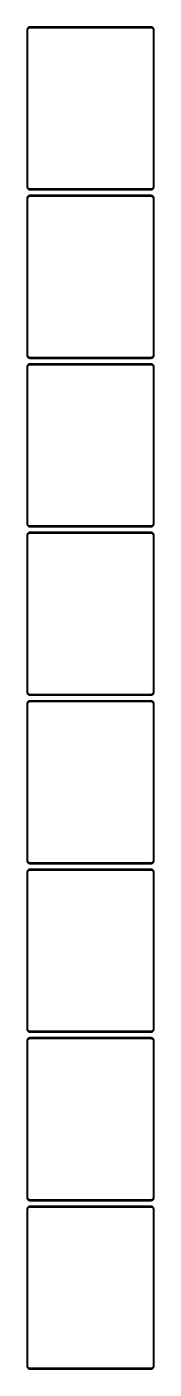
# Model space of a CAD drawing. Header units: metres. Extents: x -105 to 105, y 4050 to 8226.
# Drawn here: x -105 to 105, y 6003 to 8226 of the extents above; entities that cross this region are included whole.
import ezdxf

# ---------------------------------------------------------------- set-up
doc = ezdxf.new("R2010")
doc.units = ezdxf.units.M

msp = doc.modelspace()

# ---------------------------------------------------------------- linework, layer by layer
for p, q in [((-102.679, 8225.22), (-103.187, 8224.85)), ((-102.129, 8225.52), (-102.679, 8225.22)), ((-101.545, 8225.76), (-102.129, 8225.52)), ((-100.937, 8225.91), (-101.545, 8225.76)), ((-100.314, 8225.99), (-100.937, 8225.91)), ((100.314, 8225.99), (-100.314, 8225.99)), ((100.937, 8225.91), (100.314, 8225.99)), ((101.545, 8225.76), (100.937, 8225.91)), ((102.129, 8225.52), (101.545, 8225.76)), ((102.679, 8225.22), (102.129, 8225.52)), ((103.187, 8224.85), (102.679, 8225.22)), ((-104.961, 8221.63), (-105, 8221)), ((-105, 8221), (-105, 7961)), ((-104.843, 8222.24), (-104.961, 8221.63)), ((-104.649, 8222.84), (-104.843, 8222.24)), ((-104.382, 8223.41), (-104.649, 8222.84)), ((-104.045, 8223.94), (-104.382, 8223.41)), ((-103.645, 8224.42), (-104.045, 8223.94)), ((-103.187, 8224.85), (-103.645, 8224.42)), ((-103.5, 8220.5), (-103.468, 8221)), ((-103.5, 7961.5), (-103.5, 8220.5)), ((-103.468, 8221), (-103.374, 8221.49)), ((-103.374, 8221.49), (-103.219, 8221.97)), ((-103.219, 8221.97), (-103.005, 8222.43)), ((-103.005, 8222.43), (-102.736, 8222.85)), ((-102.736, 8222.85), (-102.416, 8223.24)), ((-102.416, 8223.24), (-102.05, 8223.58)), ((-102.05, 8223.58), (-101.643, 8223.88)), ((-101.643, 8223.88), (-101.203, 8224.12)), ((-101.203, 8224.12), (-100.736, 8224.3)), ((-100.736, 8224.3), (-100.25, 8224.43)), ((-100.25, 8224.43), (-99.7512, 8224.49)), ((-99.7512, 8224.49), (99.7512, 8224.49)), ((99.7512, 8224.49), (100.25, 8224.43)), ((100.25, 8224.43), (100.736, 8224.3)), ((100.736, 8224.3), (101.203, 8224.12)), ((101.203, 8224.12), (101.643, 8223.88)), ((101.643, 8223.88), (102.05, 8223.58)), ((102.05, 8223.58), (102.416, 8223.24)), ((102.416, 8223.24), (102.736, 8222.85)), ((102.736, 8222.85), (103.005, 8222.43)), ((103.005, 8222.43), (103.219, 8221.97)), ((103.645, 8224.42), (103.187, 8224.85)), ((103.219, 8221.97), (103.374, 8221.49)), ((103.374, 8221.49), (103.468, 8221)), ((103.468, 8221), (103.5, 8220.5)), ((103.5, 8220.5), (103.5, 7961.5)), ((104.045, 8223.94), (103.645, 8224.42)), ((104.382, 8223.41), (104.045, 8223.94)), ((104.649, 8222.84), (104.382, 8223.41)), ((104.843, 8222.24), (104.649, 8222.84)), ((104.961, 8221.63), (104.843, 8222.24)), ((105, 8221), (104.961, 8221.63)), ((105, 7961), (105, 8221)), ((-105, 7961), (-104.961, 7960.37)), ((-104.961, 7960.37), (-104.843, 7959.76)), ((-104.843, 7959.76), (-104.649, 7959.16)), ((-104.649, 7959.16), (-104.382, 7958.59)), ((-104.382, 7958.59), (-104.045, 7958.06)), ((-103.468, 7961), (-103.5, 7961.5)), ((-103.374, 7960.51), (-103.468, 7961)), ((-103.219, 7960.03), (-103.374, 7960.51)), ((-103.005, 7959.57), (-103.219, 7960.03)), ((-102.736, 7959.15), (-103.005, 7959.57)), ((-102.416, 7958.76), (-102.736, 7959.15)), ((-102.05, 7958.42), (-102.416, 7958.76)), ((-101.643, 7958.12), (-102.05, 7958.42)), ((102.05, 7958.42), (101.643, 7958.12)), ((102.416, 7958.76), (102.05, 7958.42)), ((102.736, 7959.15), (102.416, 7958.76)), ((103.005, 7959.57), (102.736, 7959.15)), ((103.219, 7960.03), (103.005, 7959.57)), ((103.374, 7960.51), (103.219, 7960.03)), ((103.468, 7961), (103.374, 7960.51)), ((103.5, 7961.5), (103.468, 7961)), ((104.045, 7958.06), (104.382, 7958.59)), ((104.382, 7958.59), (104.649, 7959.16)), ((104.649, 7959.16), (104.843, 7959.76)), ((104.843, 7959.76), (104.961, 7960.37)), ((104.961, 7960.37), (105, 7961)), ((-104.961, 7942.63), (-105, 7942)), ((-105, 7942), (-105, 7682)), ((-104.843, 7943.24), (-104.961, 7942.63)), ((-104.649, 7943.84), (-104.843, 7943.24)), ((-104.382, 7944.41), (-104.649, 7943.84)), ((-104.045, 7944.94), (-104.382, 7944.41)), ((-104.045, 7958.06), (-103.645, 7957.58)), ((-103.645, 7945.42), (-104.045, 7944.94)), ((-103.645, 7957.58), (-103.187, 7957.15)), ((-103.187, 7945.85), (-103.645, 7945.42)), ((-103.5, 7941.5), (-103.468, 7942)), ((-103.5, 7682.5), (-103.5, 7941.5)), ((-103.468, 7942), (-103.374, 7942.49)), ((-103.374, 7942.49), (-103.219, 7942.97)), ((-103.219, 7942.97), (-103.005, 7943.43)), ((-103.187, 7957.15), (-102.679, 7956.78)), ((-102.679, 7946.22), (-103.187, 7945.85)), ((-103.005, 7943.43), (-102.736, 7943.85)), ((-102.736, 7943.85), (-102.416, 7944.24)), ((-102.679, 7956.78), (-102.129, 7956.48)), ((-102.129, 7946.52), (-102.679, 7946.22)), ((-102.416, 7944.24), (-102.05, 7944.58)), ((-102.129, 7956.48), (-101.545, 7956.24)), ((-101.545, 7946.76), (-102.129, 7946.52)), ((-102.05, 7944.58), (-101.643, 7944.88)), ((-101.203, 7957.88), (-101.643, 7958.12)), ((-101.643, 7944.88), (-101.203, 7945.12)), ((-101.545, 7956.24), (-100.937, 7956.09)), ((-100.937, 7946.91), (-101.545, 7946.76)), ((-100.736, 7957.7), (-101.203, 7957.88)), ((-101.203, 7945.12), (-100.736, 7945.3)), ((-100.937, 7956.09), (-100.314, 7956.01)), ((-100.314, 7946.99), (-100.937, 7946.91)), ((-100.25, 7957.57), (-100.736, 7957.7)), ((-100.736, 7945.3), (-100.25, 7945.43)), ((-100.314, 7956.01), (100.314, 7956.01)), ((100.314, 7946.99), (-100.314, 7946.99)), ((-99.7512, 7957.51), (-100.25, 7957.57)), ((-100.25, 7945.43), (-99.7512, 7945.49)), ((99.7512, 7957.51), (-99.7512, 7957.51)), ((-99.7512, 7945.49), (99.7512, 7945.49)), ((100.25, 7957.57), (99.7512, 7957.51)), ((99.7512, 7945.49), (100.25, 7945.43)), ((100.736, 7957.7), (100.25, 7957.57)), ((100.25, 7945.43), (100.736, 7945.3)), ((100.314, 7956.01), (100.937, 7956.09)), ((100.937, 7946.91), (100.314, 7946.99)), ((101.203, 7957.88), (100.736, 7957.7)), ((100.736, 7945.3), (101.203, 7945.12)), ((100.937, 7956.09), (101.545, 7956.24)), ((101.545, 7946.76), (100.937, 7946.91)), ((101.643, 7958.12), (101.203, 7957.88)), ((101.203, 7945.12), (101.643, 7944.88)), ((101.545, 7956.24), (102.129, 7956.48)), ((102.129, 7946.52), (101.545, 7946.76)), ((101.643, 7944.88), (102.05, 7944.58)), ((102.05, 7944.58), (102.416, 7944.24)), ((102.129, 7956.48), (102.679, 7956.78)), ((102.679, 7946.22), (102.129, 7946.52)), ((102.416, 7944.24), (102.736, 7943.85)), ((102.679, 7956.78), (103.187, 7957.15)), ((103.187, 7945.85), (102.679, 7946.22)), ((102.736, 7943.85), (103.005, 7943.43)), ((103.005, 7943.43), (103.219, 7942.97)), ((103.187, 7957.15), (103.645, 7957.58)), ((103.645, 7945.42), (103.187, 7945.85)), ((103.219, 7942.97), (103.374, 7942.49)), ((103.374, 7942.49), (103.468, 7942)), ((103.468, 7942), (103.5, 7941.5)), ((103.5, 7941.5), (103.5, 7682.5)), ((103.645, 7957.58), (104.045, 7958.06)), ((104.045, 7944.94), (103.645, 7945.42)), ((104.382, 7944.41), (104.045, 7944.94)), ((104.649, 7943.84), (104.382, 7944.41)), ((104.843, 7943.24), (104.649, 7943.84)), ((104.961, 7942.63), (104.843, 7943.24)), ((105, 7942), (104.961, 7942.63)), ((105, 7682), (105, 7942)), ((-105, 7682), (-104.961, 7681.37)), ((-104.961, 7681.37), (-104.843, 7680.76)), ((-104.843, 7680.76), (-104.649, 7680.16)), ((-104.649, 7680.16), (-104.382, 7679.59)), ((-104.382, 7679.59), (-104.045, 7679.06)), ((-104.045, 7679.06), (-103.645, 7678.58)), ((-103.645, 7678.58), (-103.187, 7678.15)), ((-103.468, 7682), (-103.5, 7682.5)), ((-103.374, 7681.51), (-103.468, 7682)), ((-103.219, 7681.03), (-103.374, 7681.51)), ((-103.005, 7680.57), (-103.219, 7681.03)), ((-103.187, 7678.15), (-102.679, 7677.78)), ((-102.736, 7680.15), (-103.005, 7680.57)), ((-102.416, 7679.76), (-102.736, 7680.15)), ((-102.679, 7677.78), (-102.129, 7677.48)), ((-102.05, 7679.42), (-102.416, 7679.76)), ((-102.129, 7677.48), (-101.545, 7677.24)), ((-101.643, 7679.12), (-102.05, 7679.42)), ((-101.203, 7678.88), (-101.643, 7679.12)), ((-101.545, 7677.24), (-100.937, 7677.09)), ((-100.736, 7678.7), (-101.203, 7678.88)), ((-100.937, 7677.09), (-100.314, 7677.01)), ((-100.25, 7678.57), (-100.736, 7678.7)), ((-100.314, 7677.01), (100.314, 7677.01)), ((-99.7512, 7678.51), (-100.25, 7678.57)), ((99.7512, 7678.51), (-99.7512, 7678.51)), ((100.25, 7678.57), (99.7512, 7678.51)), ((100.736, 7678.7), (100.25, 7678.57)), ((100.314, 7677.01), (100.937, 7677.09)), ((101.203, 7678.88), (100.736, 7678.7)), ((100.937, 7677.09), (101.545, 7677.24)), ((101.643, 7679.12), (101.203, 7678.88)), ((101.545, 7677.24), (102.129, 7677.48)), ((102.05, 7679.42), (101.643, 7679.12)), ((102.416, 7679.76), (102.05, 7679.42)), ((102.129, 7677.48), (102.679, 7677.78)), ((102.736, 7680.15), (102.416, 7679.76)), ((102.679, 7677.78), (103.187, 7678.15)), ((103.005, 7680.57), (102.736, 7680.15)), ((103.219, 7681.03), (103.005, 7680.57)), ((103.187, 7678.15), (103.645, 7678.58)), ((103.374, 7681.51), (103.219, 7681.03)), ((103.468, 7682), (103.374, 7681.51)), ((103.5, 7682.5), (103.468, 7682)), ((103.645, 7678.58), (104.045, 7679.06)), ((104.045, 7679.06), (104.382, 7679.59)), ((104.382, 7679.59), (104.649, 7680.16)), ((104.649, 7680.16), (104.843, 7680.76)), ((104.843, 7680.76), (104.961, 7681.37)), ((104.961, 7681.37), (105, 7682)), ((-104.961, 7663.63), (-105, 7663)), ((-105, 7663), (-105, 7403)), ((-104.843, 7664.24), (-104.961, 7663.63)), ((-104.649, 7664.84), (-104.843, 7664.24)), ((-104.382, 7665.41), (-104.649, 7664.84)), ((-104.045, 7665.94), (-104.382, 7665.41)), ((-103.645, 7666.42), (-104.045, 7665.94)), ((-103.187, 7666.85), (-103.645, 7666.42)), ((-103.5, 7662.5), (-103.468, 7663)), ((-103.5, 7403.5), (-103.5, 7662.5)), ((-103.468, 7663), (-103.374, 7663.49)), ((-103.374, 7663.49), (-103.219, 7663.97)), ((-103.219, 7663.97), (-103.005, 7664.43)), ((-102.679, 7667.22), (-103.187, 7666.85)), ((-103.005, 7664.43), (-102.736, 7664.85)), ((-102.736, 7664.85), (-102.416, 7665.24)), ((-102.129, 7667.52), (-102.679, 7667.22)), ((-102.416, 7665.24), (-102.05, 7665.58)), ((-101.545, 7667.76), (-102.129, 7667.52)), ((-102.05, 7665.58), (-101.643, 7665.88)), ((-101.643, 7665.88), (-101.203, 7666.12)), ((-100.937, 7667.91), (-101.545, 7667.76)), ((-101.203, 7666.12), (-100.736, 7666.3)), ((-100.314, 7667.99), (-100.937, 7667.91)), ((-100.736, 7666.3), (-100.25, 7666.43)), ((100.314, 7667.99), (-100.314, 7667.99)), ((-100.25, 7666.43), (-99.7512, 7666.49)), ((-99.7512, 7666.49), (99.7512, 7666.49)), ((99.7512, 7666.49), (100.25, 7666.43)), ((100.25, 7666.43), (100.736, 7666.3)), ((100.937, 7667.91), (100.314, 7667.99)), ((100.736, 7666.3), (101.203, 7666.12)), ((101.545, 7667.76), (100.937, 7667.91)), ((101.203, 7666.12), (101.643, 7665.88)), ((102.129, 7667.52), (101.545, 7667.76)), ((101.643, 7665.88), (102.05, 7665.58)), ((102.05, 7665.58), (102.416, 7665.24)), ((102.679, 7667.22), (102.129, 7667.52)), ((102.416, 7665.24), (102.736, 7664.85)), ((103.187, 7666.85), (102.679, 7667.22)), ((102.736, 7664.85), (103.005, 7664.43)), ((103.005, 7664.43), (103.219, 7663.97)), ((103.645, 7666.42), (103.187, 7666.85)), ((103.219, 7663.97), (103.374, 7663.49)), ((103.374, 7663.49), (103.468, 7663)), ((103.468, 7663), (103.5, 7662.5)), ((103.5, 7662.5), (103.5, 7403.5)), ((104.045, 7665.94), (103.645, 7666.42)), ((104.382, 7665.41), (104.045, 7665.94)), ((104.649, 7664.84), (104.382, 7665.41)), ((104.843, 7664.24), (104.649, 7664.84)), ((104.961, 7663.63), (104.843, 7664.24)), ((105, 7663), (104.961, 7663.63)), ((105, 7403), (105, 7663)), ((-105, 7403), (-104.961, 7402.37)), ((-103.468, 7403), (-103.5, 7403.5)), ((-103.374, 7402.51), (-103.468, 7403)), ((103.468, 7403), (103.374, 7402.51)), ((103.5, 7403.5), (103.468, 7403)), ((104.961, 7402.37), (105, 7403)), ((-104.961, 7384.63), (-105, 7384)), ((-105, 7384), (-105, 7124)), ((-104.961, 7402.37), (-104.843, 7401.76)), ((-104.843, 7385.24), (-104.961, 7384.63)), ((-104.843, 7401.76), (-104.649, 7401.16)), ((-104.649, 7385.84), (-104.843, 7385.24)), ((-104.649, 7401.16), (-104.382, 7400.59)), ((-104.382, 7386.41), (-104.649, 7385.84)), ((-104.382, 7400.59), (-104.045, 7400.06)), ((-104.045, 7386.94), (-104.382, 7386.41)), ((-104.045, 7400.06), (-103.645, 7399.58)), ((-103.645, 7387.42), (-104.045, 7386.94)), ((-103.645, 7399.58), (-103.187, 7399.15)), ((-103.187, 7387.85), (-103.645, 7387.42)), ((-103.5, 7383.5), (-103.468, 7384)), ((-103.5, 7124.5), (-103.5, 7383.5)), ((-103.468, 7384), (-103.374, 7384.49)), ((-103.219, 7402.03), (-103.374, 7402.51)), ((-103.374, 7384.49), (-103.219, 7384.97)), ((-103.005, 7401.57), (-103.219, 7402.03)), ((-103.219, 7384.97), (-103.005, 7385.43)), ((-103.187, 7399.15), (-102.679, 7398.78)), ((-102.679, 7388.22), (-103.187, 7387.85)), ((-102.736, 7401.15), (-103.005, 7401.57)), ((-103.005, 7385.43), (-102.736, 7385.85)), ((-102.416, 7400.76), (-102.736, 7401.15)), ((-102.736, 7385.85), (-102.416, 7386.24)), ((-102.679, 7398.78), (-102.129, 7398.48)), ((-102.129, 7388.52), (-102.679, 7388.22)), ((-102.05, 7400.42), (-102.416, 7400.76)), ((-102.416, 7386.24), (-102.05, 7386.58)), ((-102.129, 7398.48), (-101.545, 7398.24)), ((-101.545, 7388.76), (-102.129, 7388.52)), ((-101.643, 7400.12), (-102.05, 7400.42)), ((-102.05, 7386.58), (-101.643, 7386.88)), ((-101.203, 7399.88), (-101.643, 7400.12)), ((-101.643, 7386.88), (-101.203, 7387.12)), ((-101.545, 7398.24), (-100.937, 7398.09)), ((-100.937, 7388.91), (-101.545, 7388.76)), ((-100.736, 7399.7), (-101.203, 7399.88)), ((-101.203, 7387.12), (-100.736, 7387.3)), ((-100.937, 7398.09), (-100.314, 7398.01)), ((-100.314, 7388.99), (-100.937, 7388.91)), ((-100.25, 7399.57), (-100.736, 7399.7)), ((-100.736, 7387.3), (-100.25, 7387.43)), ((-100.314, 7398.01), (100.314, 7398.01)), ((100.314, 7388.99), (-100.314, 7388.99)), ((-99.7512, 7399.51), (-100.25, 7399.57)), ((-100.25, 7387.43), (-99.7512, 7387.49)), ((99.7512, 7399.51), (-99.7512, 7399.51)), ((-99.7512, 7387.49), (99.7512, 7387.49)), ((100.25, 7399.57), (99.7512, 7399.51)), ((99.7512, 7387.49), (100.25, 7387.43)), ((100.736, 7399.7), (100.25, 7399.57)), ((100.25, 7387.43), (100.736, 7387.3)), ((100.314, 7398.01), (100.937, 7398.09)), ((100.937, 7388.91), (100.314, 7388.99)), ((101.203, 7399.88), (100.736, 7399.7)), ((100.736, 7387.3), (101.203, 7387.12)), ((100.937, 7398.09), (101.545, 7398.24)), ((101.545, 7388.76), (100.937, 7388.91)), ((101.643, 7400.12), (101.203, 7399.88)), ((101.203, 7387.12), (101.643, 7386.88)), ((101.545, 7398.24), (102.129, 7398.48)), ((102.129, 7388.52), (101.545, 7388.76)), ((102.05, 7400.42), (101.643, 7400.12)), ((101.643, 7386.88), (102.05, 7386.58)), ((102.416, 7400.76), (102.05, 7400.42)), ((102.05, 7386.58), (102.416, 7386.24)), ((102.129, 7398.48), (102.679, 7398.78)), ((102.679, 7388.22), (102.129, 7388.52)), ((102.736, 7401.15), (102.416, 7400.76)), ((102.416, 7386.24), (102.736, 7385.85)), ((102.679, 7398.78), (103.187, 7399.15)), ((103.187, 7387.85), (102.679, 7388.22)), ((103.005, 7401.57), (102.736, 7401.15)), ((102.736, 7385.85), (103.005, 7385.43)), ((103.219, 7402.03), (103.005, 7401.57)), ((103.005, 7385.43), (103.219, 7384.97)), ((103.187, 7399.15), (103.645, 7399.58)), ((103.645, 7387.42), (103.187, 7387.85)), ((103.374, 7402.51), (103.219, 7402.03)), ((103.219, 7384.97), (103.374, 7384.49)), ((103.374, 7384.49), (103.468, 7384)), ((103.468, 7384), (103.5, 7383.5)), ((103.5, 7383.5), (103.5, 7124.5)), ((103.645, 7399.58), (104.045, 7400.06)), ((104.045, 7386.94), (103.645, 7387.42)), ((104.045, 7400.06), (104.382, 7400.59)), ((104.382, 7386.41), (104.045, 7386.94)), ((104.382, 7400.59), (104.649, 7401.16)), ((104.649, 7385.84), (104.382, 7386.41)), ((104.649, 7401.16), (104.843, 7401.76)), ((104.843, 7385.24), (104.649, 7385.84)), ((104.843, 7401.76), (104.961, 7402.37)), ((104.961, 7384.63), (104.843, 7385.24)), ((105, 7384), (104.961, 7384.63)), ((105, 7124), (105, 7384)), ((-105, 7124), (-104.961, 7123.37)), ((-104.961, 7123.37), (-104.843, 7122.76)), ((-104.843, 7122.76), (-104.649, 7122.16)), ((-104.649, 7122.16), (-104.382, 7121.59)), ((-104.382, 7121.59), (-104.045, 7121.06)), ((-104.045, 7121.06), (-103.645, 7120.58)), ((-103.645, 7120.58), (-103.187, 7120.15)), ((-103.468, 7124), (-103.5, 7124.5)), ((-103.374, 7123.51), (-103.468, 7124)), ((-103.219, 7123.03), (-103.374, 7123.51)), ((-103.005, 7122.57), (-103.219, 7123.03)), ((-103.187, 7120.15), (-102.679, 7119.78)), ((-102.736, 7122.15), (-103.005, 7122.57)), ((-102.416, 7121.76), (-102.736, 7122.15)), ((-102.679, 7119.78), (-102.129, 7119.48)), ((-102.05, 7121.42), (-102.416, 7121.76)), ((-102.129, 7119.48), (-101.545, 7119.24)), ((-101.643, 7121.12), (-102.05, 7121.42)), ((-101.203, 7120.88), (-101.643, 7121.12)), ((-101.545, 7119.24), (-100.937, 7119.09)), ((-100.736, 7120.7), (-101.203, 7120.88)), ((-100.937, 7119.09), (-100.314, 7119.01)), ((-100.25, 7120.57), (-100.736, 7120.7)), ((-100.314, 7119.01), (100.314, 7119.01)), ((-99.7512, 7120.51), (-100.25, 7120.57)), ((99.7512, 7120.51), (-99.7512, 7120.51)), ((100.25, 7120.57), (99.7512, 7120.51)), ((100.736, 7120.7), (100.25, 7120.57)), ((100.314, 7119.01), (100.937, 7119.09)), ((101.203, 7120.88), (100.736, 7120.7)), ((100.937, 7119.09), (101.545, 7119.24)), ((101.643, 7121.12), (101.203, 7120.88)), ((101.545, 7119.24), (102.129, 7119.48)), ((102.05, 7121.42), (101.643, 7121.12)), ((102.416, 7121.76), (102.05, 7121.42)), ((102.129, 7119.48), (102.679, 7119.78)), ((102.736, 7122.15), (102.416, 7121.76)), ((102.679, 7119.78), (103.187, 7120.15)), ((103.005, 7122.57), (102.736, 7122.15)), ((103.219, 7123.03), (103.005, 7122.57)), ((103.187, 7120.15), (103.645, 7120.58)), ((103.374, 7123.51), (103.219, 7123.03)), ((103.468, 7124), (103.374, 7123.51)), ((103.5, 7124.5), (103.468, 7124)), ((103.645, 7120.58), (104.045, 7121.06)), ((104.045, 7121.06), (104.382, 7121.59)), ((104.382, 7121.59), (104.649, 7122.16)), ((104.649, 7122.16), (104.843, 7122.76)), ((104.843, 7122.76), (104.961, 7123.37)), ((104.961, 7123.37), (105, 7124)), ((-104.961, 7105.63), (-105, 7105)), ((-105, 7105), (-105, 6845)), ((-104.843, 7106.24), (-104.961, 7105.63)), ((-104.649, 7106.84), (-104.843, 7106.24)), ((-104.382, 7107.41), (-104.649, 7106.84)), ((-104.045, 7107.94), (-104.382, 7107.41)), ((-103.645, 7108.42), (-104.045, 7107.94)), ((-103.187, 7108.85), (-103.645, 7108.42)), ((-103.5, 7104.5), (-103.468, 7105)), ((-103.5, 6845.5), (-103.5, 7104.5)), ((-103.468, 7105), (-103.374, 7105.49)), ((-103.374, 7105.49), (-103.219, 7105.97)), ((-103.219, 7105.97), (-103.005, 7106.43)), ((-102.679, 7109.22), (-103.187, 7108.85)), ((-103.005, 7106.43), (-102.736, 7106.85)), ((-102.736, 7106.85), (-102.416, 7107.24)), ((-102.129, 7109.52), (-102.679, 7109.22)), ((-102.416, 7107.24), (-102.05, 7107.58)), ((-101.545, 7109.76), (-102.129, 7109.52)), ((-102.05, 7107.58), (-101.643, 7107.88)), ((-101.643, 7107.88), (-101.203, 7108.12)), ((-100.937, 7109.91), (-101.545, 7109.76)), ((-101.203, 7108.12), (-100.736, 7108.3)), ((-100.314, 7109.99), (-100.937, 7109.91)), ((-100.736, 7108.3), (-100.25, 7108.43)), ((100.314, 7109.99), (-100.314, 7109.99)), ((-100.25, 7108.43), (-99.7512, 7108.49)), ((-99.7512, 7108.49), (99.7512, 7108.49)), ((99.7512, 7108.49), (100.25, 7108.43)), ((100.25, 7108.43), (100.736, 7108.3)), ((100.937, 7109.91), (100.314, 7109.99)), ((100.736, 7108.3), (101.203, 7108.12)), ((101.545, 7109.76), (100.937, 7109.91)), ((101.203, 7108.12), (101.643, 7107.88)), ((102.129, 7109.52), (101.545, 7109.76)), ((101.643, 7107.88), (102.05, 7107.58)), ((102.05, 7107.58), (102.416, 7107.24)), ((102.679, 7109.22), (102.129, 7109.52)), ((102.416, 7107.24), (102.736, 7106.85)), ((103.187, 7108.85), (102.679, 7109.22)), ((102.736, 7106.85), (103.005, 7106.43)), ((103.005, 7106.43), (103.219, 7105.97)), ((103.645, 7108.42), (103.187, 7108.85)), ((103.219, 7105.97), (103.374, 7105.49)), ((103.374, 7105.49), (103.468, 7105)), ((103.468, 7105), (103.5, 7104.5)), ((103.5, 7104.5), (103.5, 6845.5)), ((104.045, 7107.94), (103.645, 7108.42)), ((104.382, 7107.41), (104.045, 7107.94)), ((104.649, 7106.84), (104.382, 7107.41)), ((104.843, 7106.24), (104.649, 7106.84)), ((104.961, 7105.63), (104.843, 7106.24)), ((105, 7105), (104.961, 7105.63)), ((105, 6845), (105, 7105)), ((-105, 6845), (-104.961, 6844.37)), ((-104.961, 6826.63), (-105, 6826)), ((-105, 6826), (-105, 6566)), ((-104.961, 6844.37), (-104.843, 6843.76)), ((-104.843, 6827.24), (-104.961, 6826.63)), ((-104.843, 6843.76), (-104.649, 6843.16)), ((-104.649, 6827.84), (-104.843, 6827.24)), ((-104.649, 6843.16), (-104.382, 6842.59)), ((-104.382, 6828.41), (-104.649, 6827.84)), ((-104.382, 6842.59), (-104.045, 6842.06)), ((-104.045, 6828.94), (-104.382, 6828.41)), ((-104.045, 6842.06), (-103.645, 6841.58)), ((-103.645, 6829.42), (-104.045, 6828.94)), ((-103.645, 6841.58), (-103.187, 6841.15)), ((-103.187, 6829.85), (-103.645, 6829.42)), ((-103.468, 6845), (-103.5, 6845.5)), ((-103.5, 6825.5), (-103.468, 6826)), ((-103.5, 6566.5), (-103.5, 6825.5)), ((-103.374, 6844.51), (-103.468, 6845)), ((-103.468, 6826), (-103.374, 6826.49)), ((-103.219, 6844.03), (-103.374, 6844.51)), ((-103.374, 6826.49), (-103.219, 6826.97)), ((-103.005, 6843.57), (-103.219, 6844.03)), ((-103.219, 6826.97), (-103.005, 6827.43)), ((-103.187, 6841.15), (-102.679, 6840.78)), ((-102.679, 6830.22), (-103.187, 6829.85)), ((-102.736, 6843.15), (-103.005, 6843.57)), ((-103.005, 6827.43), (-102.736, 6827.85)), ((-102.416, 6842.76), (-102.736, 6843.15)), ((-102.736, 6827.85), (-102.416, 6828.24)), ((-102.679, 6840.78), (-102.129, 6840.48)), ((-102.129, 6830.52), (-102.679, 6830.22)), ((-102.05, 6842.42), (-102.416, 6842.76)), ((-102.416, 6828.24), (-102.05, 6828.58)), ((-102.129, 6840.48), (-101.545, 6840.24)), ((-101.545, 6830.76), (-102.129, 6830.52)), ((-101.643, 6842.12), (-102.05, 6842.42)), ((-102.05, 6828.58), (-101.643, 6828.88)), ((-101.203, 6841.88), (-101.643, 6842.12)), ((-101.643, 6828.88), (-101.203, 6829.12)), ((-101.545, 6840.24), (-100.937, 6840.09)), ((-100.937, 6830.91), (-101.545, 6830.76)), ((-100.736, 6841.7), (-101.203, 6841.88)), ((-101.203, 6829.12), (-100.736, 6829.3)), ((-100.937, 6840.09), (-100.314, 6840.01)), ((-100.314, 6830.99), (-100.937, 6830.91)), ((-100.25, 6841.57), (-100.736, 6841.7)), ((-100.736, 6829.3), (-100.25, 6829.43)), ((-100.314, 6840.01), (100.314, 6840.01)), ((100.314, 6830.99), (-100.314, 6830.99)), ((-99.7512, 6841.51), (-100.25, 6841.57)), ((-100.25, 6829.43), (-99.7512, 6829.49)), ((99.7512, 6841.51), (-99.7512, 6841.51)), ((-99.7512, 6829.49), (99.7512, 6829.49)), ((100.25, 6841.57), (99.7512, 6841.51)), ((99.7512, 6829.49), (100.25, 6829.43)), ((100.736, 6841.7), (100.25, 6841.57)), ((100.25, 6829.43), (100.736, 6829.3)), ((100.314, 6840.01), (100.937, 6840.09)), ((100.937, 6830.91), (100.314, 6830.99)), ((101.203, 6841.88), (100.736, 6841.7)), ((100.736, 6829.3), (101.203, 6829.12)), ((100.937, 6840.09), (101.545, 6840.24)), ((101.545, 6830.76), (100.937, 6830.91)), ((101.643, 6842.12), (101.203, 6841.88)), ((101.203, 6829.12), (101.643, 6828.88)), ((101.545, 6840.24), (102.129, 6840.48)), ((102.129, 6830.52), (101.545, 6830.76)), ((102.05, 6842.42), (101.643, 6842.12)), ((101.643, 6828.88), (102.05, 6828.58)), ((102.416, 6842.76), (102.05, 6842.42)), ((102.05, 6828.58), (102.416, 6828.24)), ((102.129, 6840.48), (102.679, 6840.78)), ((102.679, 6830.22), (102.129, 6830.52)), ((102.736, 6843.15), (102.416, 6842.76)), ((102.416, 6828.24), (102.736, 6827.85)), ((102.679, 6840.78), (103.187, 6841.15)), ((103.187, 6829.85), (102.679, 6830.22)), ((103.005, 6843.57), (102.736, 6843.15)), ((102.736, 6827.85), (103.005, 6827.43)), ((103.219, 6844.03), (103.005, 6843.57)), ((103.005, 6827.43), (103.219, 6826.97)), ((103.187, 6841.15), (103.645, 6841.58)), ((103.645, 6829.42), (103.187, 6829.85)), ((103.374, 6844.51), (103.219, 6844.03)), ((103.219, 6826.97), (103.374, 6826.49)), ((103.468, 6845), (103.374, 6844.51)), ((103.374, 6826.49), (103.468, 6826)), ((103.5, 6845.5), (103.468, 6845)), ((103.468, 6826), (103.5, 6825.5)), ((103.5, 6825.5), (103.5, 6566.5)), ((103.645, 6841.58), (104.045, 6842.06)), ((104.045, 6828.94), (103.645, 6829.42)), ((104.045, 6842.06), (104.382, 6842.59)), ((104.382, 6828.41), (104.045, 6828.94)), ((104.382, 6842.59), (104.649, 6843.16)), ((104.649, 6827.84), (104.382, 6828.41)), ((104.649, 6843.16), (104.843, 6843.76)), ((104.843, 6827.24), (104.649, 6827.84)), ((104.843, 6843.76), (104.961, 6844.37)), ((104.961, 6826.63), (104.843, 6827.24)), ((104.961, 6844.37), (105, 6845)), ((105, 6826), (104.961, 6826.63)), ((105, 6566), (105, 6826)), ((-105, 6566), (-104.961, 6565.37)), ((-104.961, 6565.37), (-104.843, 6564.76)), ((-104.843, 6564.76), (-104.649, 6564.16)), ((-104.649, 6564.16), (-104.382, 6563.59)), ((-104.382, 6563.59), (-104.045, 6563.06)), ((-104.045, 6563.06), (-103.645, 6562.58)), ((-103.645, 6562.58), (-103.187, 6562.15)), ((-103.468, 6566), (-103.5, 6566.5)), ((-103.374, 6565.51), (-103.468, 6566)), ((-103.219, 6565.03), (-103.374, 6565.51)), ((-103.005, 6564.57), (-103.219, 6565.03)), ((-103.187, 6562.15), (-102.679, 6561.78)), ((-102.736, 6564.15), (-103.005, 6564.57)), ((-102.416, 6563.76), (-102.736, 6564.15)), ((-102.679, 6561.78), (-102.129, 6561.48)), ((-102.05, 6563.42), (-102.416, 6563.76)), ((-102.129, 6561.48), (-101.545, 6561.24)), ((-101.643, 6563.12), (-102.05, 6563.42)), ((-101.203, 6562.88), (-101.643, 6563.12)), ((-101.545, 6561.24), (-100.937, 6561.09)), ((-100.736, 6562.7), (-101.203, 6562.88)), ((-100.937, 6561.09), (-100.314, 6561.01)), ((-100.25, 6562.57), (-100.736, 6562.7)), ((-100.314, 6561.01), (100.314, 6561.01)), ((-99.7512, 6562.51), (-100.25, 6562.57)), ((99.7512, 6562.51), (-99.7512, 6562.51)), ((100.25, 6562.57), (99.7512, 6562.51)), ((100.736, 6562.7), (100.25, 6562.57)), ((100.314, 6561.01), (100.937, 6561.09)), ((101.203, 6562.88), (100.736, 6562.7)), ((100.937, 6561.09), (101.545, 6561.24)), ((101.643, 6563.12), (101.203, 6562.88)), ((101.545, 6561.24), (102.129, 6561.48)), ((102.05, 6563.42), (101.643, 6563.12)), ((102.416, 6563.76), (102.05, 6563.42)), ((102.129, 6561.48), (102.679, 6561.78)), ((102.736, 6564.15), (102.416, 6563.76)), ((102.679, 6561.78), (103.187, 6562.15)), ((103.005, 6564.57), (102.736, 6564.15)), ((103.219, 6565.03), (103.005, 6564.57)), ((103.187, 6562.15), (103.645, 6562.58)), ((103.374, 6565.51), (103.219, 6565.03)), ((103.468, 6566), (103.374, 6565.51)), ((103.5, 6566.5), (103.468, 6566)), ((103.645, 6562.58), (104.045, 6563.06)), ((104.045, 6563.06), (104.382, 6563.59)), ((104.382, 6563.59), (104.649, 6564.16)), ((104.649, 6564.16), (104.843, 6564.76)), ((104.843, 6564.76), (104.961, 6565.37)), ((104.961, 6565.37), (105, 6566)), ((-104.961, 6547.63), (-105, 6547)), ((-105, 6547), (-105, 6287)), ((-104.843, 6548.24), (-104.961, 6547.63)), ((-104.649, 6548.84), (-104.843, 6548.24)), ((-104.382, 6549.41), (-104.649, 6548.84)), ((-104.045, 6549.94), (-104.382, 6549.41)), ((-103.645, 6550.42), (-104.045, 6549.94)), ((-103.187, 6550.85), (-103.645, 6550.42)), ((-103.5, 6546.5), (-103.468, 6547)), ((-103.5, 6287.5), (-103.5, 6546.5)), ((-103.468, 6547), (-103.374, 6547.49)), ((-103.374, 6547.49), (-103.219, 6547.97)), ((-103.219, 6547.97), (-103.005, 6548.43)), ((-102.679, 6551.22), (-103.187, 6550.85)), ((-103.005, 6548.43), (-102.736, 6548.85)), ((-102.736, 6548.85), (-102.416, 6549.24)), ((-102.129, 6551.52), (-102.679, 6551.22)), ((-102.416, 6549.24), (-102.05, 6549.58)), ((-101.545, 6551.76), (-102.129, 6551.52)), ((-102.05, 6549.58), (-101.643, 6549.88)), ((-101.643, 6549.88), (-101.203, 6550.12)), ((-100.937, 6551.91), (-101.545, 6551.76)), ((-101.203, 6550.12), (-100.736, 6550.3)), ((-100.314, 6551.99), (-100.937, 6551.91)), ((-100.736, 6550.3), (-100.25, 6550.43)), ((100.314, 6551.99), (-100.314, 6551.99)), ((-100.25, 6550.43), (-99.7512, 6550.49)), ((-99.7512, 6550.49), (99.7512, 6550.49)), ((99.7512, 6550.49), (100.25, 6550.43)), ((100.25, 6550.43), (100.736, 6550.3)), ((100.937, 6551.91), (100.314, 6551.99)), ((100.736, 6550.3), (101.203, 6550.12)), ((101.545, 6551.76), (100.937, 6551.91)), ((101.203, 6550.12), (101.643, 6549.88)), ((102.129, 6551.52), (101.545, 6551.76)), ((101.643, 6549.88), (102.05, 6549.58)), ((102.05, 6549.58), (102.416, 6549.24)), ((102.679, 6551.22), (102.129, 6551.52)), ((102.416, 6549.24), (102.736, 6548.85)), ((103.187, 6550.85), (102.679, 6551.22)), ((102.736, 6548.85), (103.005, 6548.43)), ((103.005, 6548.43), (103.219, 6547.97)), ((103.645, 6550.42), (103.187, 6550.85)), ((103.219, 6547.97), (103.374, 6547.49)), ((103.374, 6547.49), (103.468, 6547)), ((103.468, 6547), (103.5, 6546.5)), ((103.5, 6546.5), (103.5, 6287.5)), ((104.045, 6549.94), (103.645, 6550.42)), ((104.382, 6549.41), (104.045, 6549.94)), ((104.649, 6548.84), (104.382, 6549.41)), ((104.843, 6548.24), (104.649, 6548.84)), ((104.961, 6547.63), (104.843, 6548.24)), ((105, 6547), (104.961, 6547.63)), ((105, 6287), (105, 6547)), ((-105, 6287), (-104.961, 6286.37)), ((-104.961, 6286.37), (-104.843, 6285.76)), ((-104.843, 6269.24), (-104.961, 6268.63)), ((-104.843, 6285.76), (-104.649, 6285.16)), ((-104.649, 6269.84), (-104.843, 6269.24)), ((-104.649, 6285.16), (-104.382, 6284.59)), ((-104.382, 6270.41), (-104.649, 6269.84)), ((-104.382, 6284.59), (-104.045, 6284.06)), ((-104.045, 6270.94), (-104.382, 6270.41)), ((-104.045, 6284.06), (-103.645, 6283.58)), ((-103.645, 6271.42), (-104.045, 6270.94)), ((-103.645, 6283.58), (-103.187, 6283.15)), ((-103.187, 6271.85), (-103.645, 6271.42)), ((-103.468, 6287), (-103.5, 6287.5)), ((-103.374, 6286.51), (-103.468, 6287)), ((-103.219, 6286.03), (-103.374, 6286.51)), ((-103.374, 6268.49), (-103.219, 6268.97)), ((-103.005, 6285.57), (-103.219, 6286.03)), ((-103.219, 6268.97), (-103.005, 6269.43)), ((-103.187, 6283.15), (-102.679, 6282.78)), ((-102.679, 6272.22), (-103.187, 6271.85)), ((-102.736, 6285.15), (-103.005, 6285.57)), ((-103.005, 6269.43), (-102.736, 6269.85)), ((-102.416, 6284.76), (-102.736, 6285.15)), ((-102.736, 6269.85), (-102.416, 6270.24)), ((-102.679, 6282.78), (-102.129, 6282.48)), ((-102.129, 6272.52), (-102.679, 6272.22)), ((-102.05, 6284.42), (-102.416, 6284.76)), ((-102.416, 6270.24), (-102.05, 6270.58)), ((-102.129, 6282.48), (-101.545, 6282.24)), ((-101.545, 6272.76), (-102.129, 6272.52)), ((-101.643, 6284.12), (-102.05, 6284.42)), ((-102.05, 6270.58), (-101.643, 6270.88)), ((-101.203, 6283.88), (-101.643, 6284.12)), ((-101.643, 6270.88), (-101.203, 6271.12)), ((-101.545, 6282.24), (-100.937, 6282.09)), ((-100.937, 6272.91), (-101.545, 6272.76)), ((-100.736, 6283.7), (-101.203, 6283.88)), ((-101.203, 6271.12), (-100.736, 6271.3)), ((-100.937, 6282.09), (-100.314, 6282.01)), ((-100.314, 6272.99), (-100.937, 6272.91)), ((-100.25, 6283.57), (-100.736, 6283.7)), ((-100.736, 6271.3), (-100.25, 6271.43)), ((-100.314, 6282.01), (100.314, 6282.01)), ((100.314, 6272.99), (-100.314, 6272.99)), ((-99.7512, 6283.51), (-100.25, 6283.57)), ((-100.25, 6271.43), (-99.7512, 6271.49)), ((99.7512, 6283.51), (-99.7512, 6283.51)), ((-99.7512, 6271.49), (99.7512, 6271.49)), ((100.25, 6283.57), (99.7512, 6283.51)), ((99.7512, 6271.49), (100.25, 6271.43)), ((100.736, 6283.7), (100.25, 6283.57)), ((100.25, 6271.43), (100.736, 6271.3)), ((100.314, 6282.01), (100.937, 6282.09)), ((100.937, 6272.91), (100.314, 6272.99)), ((101.203, 6283.88), (100.736, 6283.7)), ((100.736, 6271.3), (101.203, 6271.12)), ((100.937, 6282.09), (101.545, 6282.24)), ((101.545, 6272.76), (100.937, 6272.91)), ((101.643, 6284.12), (101.203, 6283.88)), ((101.203, 6271.12), (101.643, 6270.88)), ((101.545, 6282.24), (102.129, 6282.48)), ((102.129, 6272.52), (101.545, 6272.76)), ((102.05, 6284.42), (101.643, 6284.12)), ((101.643, 6270.88), (102.05, 6270.58)), ((102.416, 6284.76), (102.05, 6284.42)), ((102.05, 6270.58), (102.416, 6270.24)), ((102.129, 6282.48), (102.679, 6282.78)), ((102.679, 6272.22), (102.129, 6272.52)), ((102.736, 6285.15), (102.416, 6284.76)), ((102.416, 6270.24), (102.736, 6269.85)), ((102.679, 6282.78), (103.187, 6283.15)), ((103.187, 6271.85), (102.679, 6272.22)), ((103.005, 6285.57), (102.736, 6285.15)), ((102.736, 6269.85), (103.005, 6269.43)), ((103.219, 6286.03), (103.005, 6285.57)), ((103.005, 6269.43), (103.219, 6268.97)), ((103.187, 6283.15), (103.645, 6283.58)), ((103.645, 6271.42), (103.187, 6271.85)), ((103.374, 6286.51), (103.219, 6286.03)), ((103.219, 6268.97), (103.374, 6268.49)), ((103.468, 6287), (103.374, 6286.51)), ((103.5, 6287.5), (103.468, 6287)), ((103.645, 6283.58), (104.045, 6284.06)), ((104.045, 6270.94), (103.645, 6271.42)), ((104.045, 6284.06), (104.382, 6284.59)), ((104.382, 6270.41), (104.045, 6270.94)), ((104.382, 6284.59), (104.649, 6285.16)), ((104.649, 6269.84), (104.382, 6270.41)), ((104.649, 6285.16), (104.843, 6285.76)), ((104.843, 6269.24), (104.649, 6269.84)), ((104.843, 6285.76), (104.961, 6286.37)), ((104.961, 6268.63), (104.843, 6269.24)), ((104.961, 6286.37), (105, 6287)), ((-104.961, 6268.63), (-105, 6268)), ((-105, 6268), (-105, 6008)), ((-103.5, 6267.5), (-103.468, 6268)), ((-103.5, 6008.5), (-103.5, 6267.5)), ((-103.468, 6268), (-103.374, 6268.49)), ((103.374, 6268.49), (103.468, 6268)), ((103.468, 6268), (103.5, 6267.5)), ((103.5, 6267.5), (103.5, 6008.5)), ((105, 6268), (104.961, 6268.63)), ((105, 6008), (105, 6268)), ((-105, 6008), (-104.961, 6007.37)), ((-104.961, 6007.37), (-104.843, 6006.76)), ((-104.843, 6006.76), (-104.649, 6006.16)), ((-104.649, 6006.16), (-104.382, 6005.59)), ((-104.382, 6005.59), (-104.045, 6005.06)), ((-104.045, 6005.06), (-103.645, 6004.58)), ((-103.645, 6004.58), (-103.187, 6004.15)), ((-103.468, 6008), (-103.5, 6008.5)), ((-103.374, 6007.51), (-103.468, 6008)), ((-103.219, 6007.03), (-103.374, 6007.51)), ((-103.005, 6006.57), (-103.219, 6007.03)), ((-103.187, 6004.15), (-102.679, 6003.78)), ((-102.736, 6006.15), (-103.005, 6006.57)), ((-102.416, 6005.76), (-102.736, 6006.15)), ((-102.679, 6003.78), (-102.129, 6003.48)), ((-102.05, 6005.42), (-102.416, 6005.76)), ((-102.129, 6003.48), (-101.545, 6003.24)), ((-101.643, 6005.12), (-102.05, 6005.42)), ((-101.203, 6004.88), (-101.643, 6005.12)), ((-101.545, 6003.24), (-100.937, 6003.09)), ((-100.736, 6004.7), (-101.203, 6004.88)), ((-100.937, 6003.09), (-100.314, 6003.01)), ((-100.25, 6004.57), (-100.736, 6004.7)), ((-100.314, 6003.01), (100.314, 6003.01)), ((-99.7512, 6004.51), (-100.25, 6004.57)), ((99.7512, 6004.51), (-99.7512, 6004.51)), ((100.25, 6004.57), (99.7512, 6004.51)), ((100.736, 6004.7), (100.25, 6004.57)), ((100.314, 6003.01), (100.937, 6003.09)), ((101.203, 6004.88), (100.736, 6004.7)), ((100.937, 6003.09), (101.545, 6003.24)), ((101.643, 6005.12), (101.203, 6004.88)), ((101.545, 6003.24), (102.129, 6003.48)), ((102.05, 6005.42), (101.643, 6005.12)), ((102.416, 6005.76), (102.05, 6005.42)), ((102.129, 6003.48), (102.679, 6003.78)), ((102.736, 6006.15), (102.416, 6005.76)), ((102.679, 6003.78), (103.187, 6004.15)), ((103.005, 6006.57), (102.736, 6006.15)), ((103.219, 6007.03), (103.005, 6006.57)), ((103.187, 6004.15), (103.645, 6004.58)), ((103.374, 6007.51), (103.219, 6007.03)), ((103.468, 6008), (103.374, 6007.51)), ((103.5, 6008.5), (103.468, 6008)), ((103.645, 6004.58), (104.045, 6005.06)), ((104.045, 6005.06), (104.382, 6005.59)), ((104.382, 6005.59), (104.649, 6006.16)), ((104.649, 6006.16), (104.843, 6006.76)), ((104.843, 6006.76), (104.961, 6007.37)), ((104.961, 6007.37), (105, 6008))]:
    msp.add_line(p, q)

doc.saveas('drawing.dxf')
